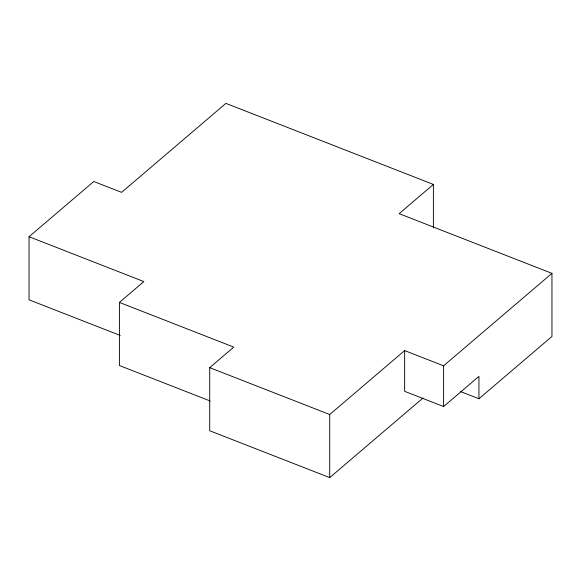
<?xml version="1.0" encoding="UTF-8"?>
<svg xmlns="http://www.w3.org/2000/svg" width="581" height="581" viewBox="0 0 581 581"><rect width="100%" height="100%" fill="white"/><g stroke="black" fill="none" stroke-linecap="round" stroke-linejoin="round"><path stroke-width="0.87" d="M120.216 335.44L29.05 299.825L29.05 236.721L93.773 181.497L121.596 192.362L225.9 103.374L433.39 184.438L433.39 227.861M210.235 401.013L119.41 365.529L119.41 302.425L143.856 281.574L29.05 236.721M422.997 398.036L329.71 477.626L209.712 430.746L209.712 367.642L233.78 347.111L119.41 302.425M433.39 184.438L399.14 213.663L551.95 273.36L551.95 336.464L478.94 398.755L460.704 391.638M329.71 477.626L329.71 414.522L404.645 350.59L443.601 365.805L551.95 273.36M404.645 350.59L404.645 391.325L443.601 406.547L478.94 376.394L478.94 398.755M209.712 367.642L329.71 414.522M443.601 365.805L443.601 406.547"/></g></svg>
